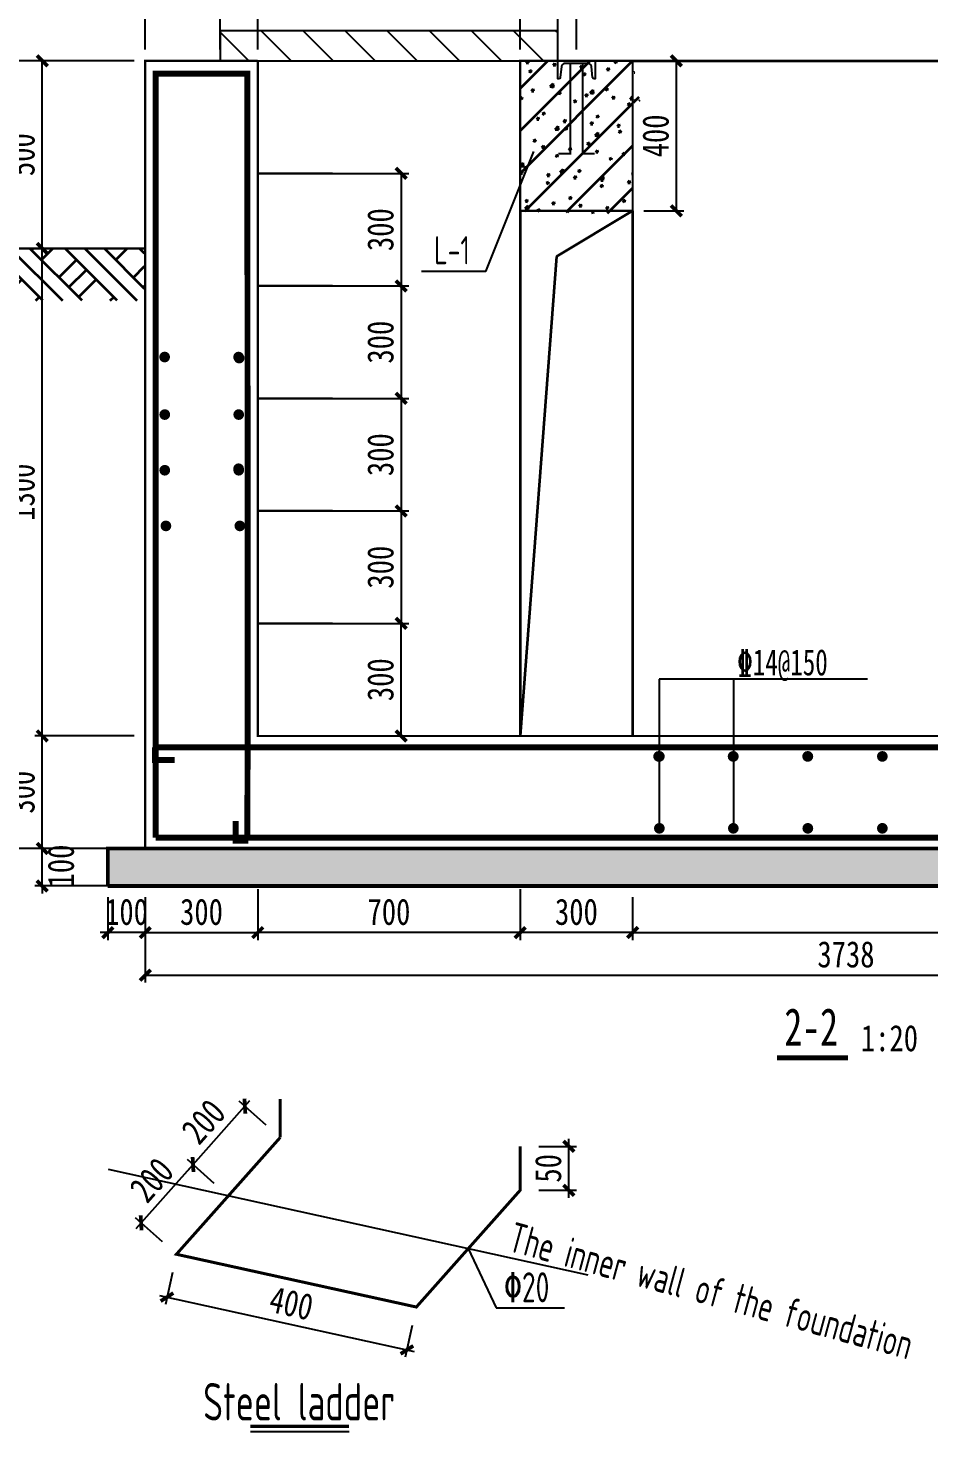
# Model space of a CAD drawing. Header units: millimetres. Extents: x 32496 to 166256, y 3504 to 23939.
# Drawn here: x 107902 to 110305, y 18010 to 21753 of the extents above; entities that cross this region are included whole.
import ezdxf
from ezdxf.enums import TextEntityAlignment as Align

# ---------------------------------------------------------------- set-up
doc = ezdxf.new("R2010")
doc.units = ezdxf.units.MM
doc.header["$PDSIZE"] = -5
doc.linetypes.add('DASHED2', pattern=[9.525, 6.35, -3.175])
doc.layers.get('0').update_dxf_attribs({"lineweight": 35})
doc.layers.get('Defpoints').update_dxf_attribs({"lineweight": 18})
doc.layers.add('01', color=7, linetype='Continuous', lineweight=35)
doc.layers.add('Text', color=7, linetype='Continuous', lineweight=15)
for name, color, linetype in [('010', 6, 'Continuous'), ('DIM_LEAD', 3, 'Continuous'), ('PUB_DIM', 3, 'Continuous'), ('PUB_TEXT', 7, 'Continuous'), ('SIGN', 7, 'Continuous'), ('图名', 253, 'Continuous'), ('钢筋标注', 253, 'Continuous')]:
    doc.layers.add(name, color=color, linetype=linetype)
doc.styles.add('HZ', font='', dxfattribs={"width": 0.7})
doc.styles.add('HZ5(标注-说明)', font='tssdeng.shx', dxfattribs={"width": 0.7, "bigfont": 'tssdchn.shx'})
doc.styles.add('TSSD_Dimension', font='tssdeng.shx', dxfattribs={"width": 0.7, "bigfont": 'hztxt.shx'})
doc.styles.add('TSSD_Rein', font='Tssdeng.shx', dxfattribs={"width": 0.7, "bigfont": 'tssdchn.shx'})
doc.styles.add('新宋体样式', font='simsun.ttc', dxfattribs={"width": 0.8})
doc.styles.add('汉字', font='simsun.ttc', dxfattribs={"width": 0.7})
doc.styles.get('HZ').set_extended_font_data('宋体')
doc.dimstyles.new('1', dxfattribs={"dimscale": 20, "dimtxt": 3.5, "dimasz": 1, "dimexe": 1, "dimexo": 1.5, "dimgap": 1, "dimtad": 1, "dimdec": 0, "dimzin": 0, "dimdsep": 46, "dimtxsty": '汉字', "dimblk": 'ARCHTICK', "dimcen": 0.09, "dimclrd": 3, "dimclre": 3, "dimclrt": 256, "dimadec": 0, "dimazin": 0, "dimtfac": 1, "dimtdec": 0, "dimtix": 1, "dimtmove": 2, "dimatfit": 2, "dimfxl": 1, "dimtolj": 1, "dimtzin": 0, "dimarcsym": 0})
doc.dimstyles.new('TSSD_50_1', dxfattribs={"dimscale": 20, "dimtxt": 3.5, "dimasz": 1, "dimexe": 1, "dimexo": 2.5, "dimgap": 1, "dimtad": 1, "dimdec": 0, "dimlfac": 50, "dimzin": 0, "dimdsep": 46, "dimtxsty": 'TSSD_Dimension', "dimblk": 'ARCHTICK', "dimcen": 0, "dimdle": 1, "dimclrt": 7, "dimadec": 0, "dimazin": 0, "dimtfac": 1, "dimtdec": 0, "dimtix": 1, "dimtmove": 2, "dimatfit": 3, "dimfxl": 1, "dimtolj": 1, "dimtzin": 0, "dimarcsym": 0})

# ---------------------------------------------------------------- blocks, each defined once
blk = doc.blocks.new('_ArchTick')
at = {"color": 0, "linetype": 'ByBlock'}
blk.add_lwpolyline([(-0.71, -0.71, 0.5, 0.5, 0), (0.71, 0.71, 0.5, 0.5, 0)], format="xyseb", dxfattribs=at)
blk = doc.blocks.new('*D5701')
at = {"color": 3, "lineweight": -2}
for p, q in [((108114.6, 19435.7), (108114.6, 19321.4)), ((108214.6, 19435.7), (108214.6, 19321.4)), ((108114.6, 19341.4), (108094.6, 19341.4)), ((108214.6, 19341.4), (108114.6, 19341.4)), ((108214.6, 19341.4), (108234.6, 19341.4))]:
    blk.add_line(p, q, dxfattribs=at)
at = {"layer": 'Defpoints', "color": 0}
for p in [(108114.6, 19465.7), (108214.6, 19465.7), (108114.6, 19341.4)]:
    blk.add_point(p, dxfattribs=at)
at = {"color": 3, "linetype": 'ByBlock', "lineweight": -2, "xscale": 20, "yscale": 20, "zscale": 20}
blk.add_blockref('_ArchTick', (108114.6, 19341.4), dxfattribs=at)
at = {"color": 3, "linetype": 'ByBlock', "lineweight": -2, "xscale": 20, "yscale": 20, "zscale": 20, "rotation": 180}
blk.add_blockref('_ArchTick', (108214.6, 19341.4), dxfattribs=at)
at = {"insert": (108164.6, 19396.4), "char_height": 70, "attachment_point": 5, "style": '新宋体样式'}
blk.add_mtext('\\A1;100', dxfattribs=at)
blk = doc.blocks.new('*D5702')
at = {"color": 3, "lineweight": -2}
for p, q in [((108214.6, 19435.7), (108214.6, 19321.4)), ((108514.6, 19457), (108514.6, 19321.4)), ((108214.6, 19341.4), (108514.6, 19341.4))]:
    blk.add_line(p, q, dxfattribs=at)
at = {"layer": 'Defpoints', "color": 0}
for p in [(108214.6, 19465.7), (108514.6, 19487), (108514.6, 19341.4)]:
    blk.add_point(p, dxfattribs=at)
at = {"color": 3, "linetype": 'ByBlock', "lineweight": -2, "xscale": 20, "yscale": 20, "zscale": 20, "rotation": 180}
blk.add_blockref('_ArchTick', (108214.6, 19341.4), dxfattribs=at)
at = {"color": 3, "linetype": 'ByBlock', "lineweight": -2, "xscale": 20, "yscale": 20, "zscale": 20}
blk.add_blockref('_ArchTick', (108514.6, 19341.4), dxfattribs=at)
at = {"insert": (108364.6, 19396.4), "char_height": 70, "attachment_point": 5, "style": '新宋体样式'}
blk.add_mtext('\\A1;300', dxfattribs=at)
blk = doc.blocks.new('*D5703')
at = {"color": 3, "lineweight": -2}
for p, q in [((108514.6, 19435.7), (108514.6, 19321.4)), ((109214.6, 19435.7), (109214.6, 19321.4)), ((109214.6, 19341.4), (108514.6, 19341.4))]:
    blk.add_line(p, q, dxfattribs=at)
at = {"layer": 'Defpoints', "color": 0}
for p in [(108514.6, 19465.7), (109214.6, 19465.7), (108514.6, 19341.4)]:
    blk.add_point(p, dxfattribs=at)
at = {"color": 3, "linetype": 'ByBlock', "lineweight": -2, "xscale": 20, "yscale": 20, "zscale": 20, "rotation": 180}
blk.add_blockref('_ArchTick', (108514.6, 19341.4), dxfattribs=at)
at = {"color": 3, "linetype": 'ByBlock', "lineweight": -2, "xscale": 20, "yscale": 20, "zscale": 20}
blk.add_blockref('_ArchTick', (109214.6, 19341.4), dxfattribs=at)
at = {"insert": (108864.6, 19396.4), "char_height": 70, "attachment_point": 5, "style": '新宋体样式'}
blk.add_mtext('\\A1;700', dxfattribs=at)
blk = doc.blocks.new('*D5704')
at = {"color": 3, "lineweight": -2}
for p, q in [((109214.6, 19457), (109214.6, 19321.4)), ((109514.6, 19435.7), (109514.6, 19321.4)), ((109514.6, 19341.4), (109214.6, 19341.4))]:
    blk.add_line(p, q, dxfattribs=at)
at = {"layer": 'Defpoints', "color": 0}
for p in [(109214.6, 19487), (109514.6, 19465.7), (109214.6, 19341.4)]:
    blk.add_point(p, dxfattribs=at)
at = {"color": 3, "linetype": 'ByBlock', "lineweight": -2, "xscale": 20, "yscale": 20, "zscale": 20, "rotation": 180}
blk.add_blockref('_ArchTick', (109214.6, 19341.4), dxfattribs=at)
at = {"color": 3, "linetype": 'ByBlock', "lineweight": -2, "xscale": 20, "yscale": 20, "zscale": 20}
blk.add_blockref('_ArchTick', (109514.6, 19341.4), dxfattribs=at)
at = {"insert": (109364.6, 19396.4), "char_height": 70, "attachment_point": 5, "style": '新宋体样式'}
blk.add_mtext('\\A1;300', dxfattribs=at)
blk = doc.blocks.new('*D5705')
at = {"color": 3, "lineweight": -2}
for p, q in [((109514.6, 19435.7), (109514.6, 19321.4)), ((111652.6, 19435.7), (111652.6, 19321.4)), ((109514.6, 19341.4), (111652.6, 19341.4))]:
    blk.add_line(p, q, dxfattribs=at)
at = {"layer": 'Defpoints', "color": 0}
for p in [(109514.6, 19465.7), (111652.6, 19465.7), (111652.6, 19341.4)]:
    blk.add_point(p, dxfattribs=at)
at = {"color": 3, "linetype": 'ByBlock', "lineweight": -2, "xscale": 20, "yscale": 20, "zscale": 20, "rotation": 180}
blk.add_blockref('_ArchTick', (109514.6, 19341.4), dxfattribs=at)
at = {"color": 3, "linetype": 'ByBlock', "lineweight": -2, "xscale": 20, "yscale": 20, "zscale": 20}
blk.add_blockref('_ArchTick', (111652.6, 19341.4), dxfattribs=at)
at = {"insert": (110583.6, 19396.4), "char_height": 70, "attachment_point": 5, "style": '新宋体样式'}
blk.add_mtext('\\A1;2138', dxfattribs=at)
blk = doc.blocks.new('*D5708')
at = {"color": 3, "lineweight": -2}
for p, q in [((108214.6, 19435.7), (108214.6, 19208)), ((111952.6, 19435.7), (111952.6, 19208)), ((108214.6, 19228), (111952.6, 19228))]:
    blk.add_line(p, q, dxfattribs=at)
at = {"layer": 'Defpoints', "color": 0}
for p in [(108214.6, 19465.7), (111952.6, 19465.7), (111952.6, 19228)]:
    blk.add_point(p, dxfattribs=at)
at = {"color": 3, "linetype": 'ByBlock', "lineweight": -2, "xscale": 20, "yscale": 20, "zscale": 20, "rotation": 180}
blk.add_blockref('_ArchTick', (108214.6, 19228), dxfattribs=at)
at = {"color": 3, "linetype": 'ByBlock', "lineweight": -2, "xscale": 20, "yscale": 20, "zscale": 20}
blk.add_blockref('_ArchTick', (111952.6, 19228), dxfattribs=at)
at = {"insert": (110083.6, 19283), "char_height": 70, "attachment_point": 5, "style": '新宋体样式'}
blk.add_mtext('\\A1;3738', dxfattribs=at)
blk = doc.blocks.new('*D5713')
at = {"color": 3, "lineweight": -2}
for p, q in [((107939.9, 19565.7), (107939.9, 19585.7)), ((108184.6, 19565.7), (107919.9, 19565.7)), ((107939.9, 19465.7), (107939.9, 19565.7)), ((108184.6, 19465.7), (107919.9, 19465.7)), ((107939.9, 19465.7), (107939.9, 19445.7))]:
    blk.add_line(p, q, dxfattribs=at)
at = {"layer": 'Defpoints', "color": 0}
for p in [(107939.9, 19565.7), (108214.6, 19565.7), (108214.6, 19465.7)]:
    blk.add_point(p, dxfattribs=at)
at = {"color": 3, "linetype": 'ByBlock', "lineweight": -2, "xscale": 20, "yscale": 20, "zscale": 20}
for p, rotation in [((107939.9, 19565.7), 270), ((107939.9, 19465.7), 90)]:
    blk.add_blockref('_ArchTick', p, dxfattribs=dict(at, rotation=rotation))
at = {"insert": (107989.8, 19518.9), "char_height": 70, "attachment_point": 5, "rotation": 90, "style": '新宋体样式'}
blk.add_mtext('\\A1;100', dxfattribs=at)
blk = doc.blocks.new('*D5714')
at = {"color": 3, "lineweight": -2}
for p, q in [((108184.6, 19865.7), (107919.9, 19865.7)), ((107939.9, 19565.7), (107939.9, 19865.7)), ((108184.6, 19565.7), (107919.9, 19565.7))]:
    blk.add_line(p, q, dxfattribs=at)
at = {"layer": 'Defpoints', "color": 0}
for p in [(107939.9, 19865.7), (108214.6, 19865.7), (108214.6, 19565.7)]:
    blk.add_point(p, dxfattribs=at)
at = {"color": 3, "linetype": 'ByBlock', "lineweight": -2, "xscale": 20, "yscale": 20, "zscale": 20}
for p, rotation in [((107939.9, 19865.7), 90), ((107939.9, 19565.7), 270)]:
    blk.add_blockref('_ArchTick', p, dxfattribs=dict(at, rotation=rotation))
at = {"insert": (107884.9, 19715.7), "char_height": 70, "attachment_point": 5, "rotation": 90, "style": '新宋体样式'}
blk.add_mtext('\\A1;300', dxfattribs=at)
blk = doc.blocks.new('*D5715')
at = {"color": 3, "lineweight": -2}
for p, q in [((108184.6, 21165.7), (107919.9, 21165.7)), ((107939.9, 19865.7), (107939.9, 21165.7)), ((108184.6, 19865.7), (107919.9, 19865.7))]:
    blk.add_line(p, q, dxfattribs=at)
at = {"layer": 'Defpoints', "color": 0}
for p in [(107939.9, 21165.7), (108214.6, 21165.7), (108214.6, 19865.7)]:
    blk.add_point(p, dxfattribs=at)
at = {"color": 3, "linetype": 'ByBlock', "lineweight": -2, "xscale": 20, "yscale": 20, "zscale": 20}
for p, rotation in [((107939.9, 21165.7), 90), ((107939.9, 19865.7), 270)]:
    blk.add_blockref('_ArchTick', p, dxfattribs=dict(at, rotation=rotation))
at = {"insert": (107884.9, 20515.7), "char_height": 70, "attachment_point": 5, "rotation": 90, "style": '新宋体样式'}
blk.add_mtext('\\A1;1300', dxfattribs=at)
blk = doc.blocks.new('*D5716')
at = {"color": 3, "lineweight": -2}
for p, q in [((108184.6, 21665.7), (107919.9, 21665.7)), ((107939.9, 21165.7), (107939.9, 21665.7)), ((108184.6, 21165.7), (107919.9, 21165.7))]:
    blk.add_line(p, q, dxfattribs=at)
at = {"layer": 'Defpoints', "color": 0}
for p in [(107939.9, 21665.7), (108214.6, 21665.7), (108214.6, 21165.7)]:
    blk.add_point(p, dxfattribs=at)
at = {"color": 3, "linetype": 'ByBlock', "lineweight": -2, "xscale": 20, "yscale": 20, "zscale": 20}
for p, rotation in [((107939.9, 21665.7), 90), ((107939.9, 21165.7), 270)]:
    blk.add_blockref('_ArchTick', p, dxfattribs=dict(at, rotation=rotation))
at = {"insert": (107884.9, 21415.7), "char_height": 70, "attachment_point": 5, "rotation": 90, "style": '新宋体样式'}
blk.add_mtext('\\A1;500', dxfattribs=at)
blk = doc.blocks.new('*D5718')
at = {"color": 3, "lineweight": -2}
for p, q in [((109364.6, 21695.7), (109364.6, 21856.4)), ((111802.6, 21836.4), (109364.6, 21836.4)), ((111802.6, 21718.7), (111802.6, 21856.4))]:
    blk.add_line(p, q, dxfattribs=at)
at = {"layer": 'Defpoints', "color": 0}
for p in [(109364.6, 21836.4), (111802.6, 21688.7), (109364.6, 21665.7)]:
    blk.add_point(p, dxfattribs=at)
at = {"color": 3, "linetype": 'ByBlock', "lineweight": -2, "xscale": 20, "yscale": 20, "zscale": 20, "rotation": 180}
blk.add_blockref('_ArchTick', (109364.6, 21836.4), dxfattribs=at)
at = {"color": 3, "linetype": 'ByBlock', "lineweight": -2, "xscale": 20, "yscale": 20, "zscale": 20}
blk.add_blockref('_ArchTick', (111802.6, 21836.4), dxfattribs=at)
at = {"insert": (110583.6, 21891.4), "char_height": 70, "attachment_point": 5, "style": '新宋体样式'}
blk.add_mtext('\\A1;2438', dxfattribs=at)
blk = doc.blocks.new('*D5719')
at = {"color": 3, "lineweight": -2}
for p, q in [((109314.6, 21695.7), (109314.6, 21856.4)), ((109364.6, 21836.4), (109314.6, 21836.4)), ((109364.6, 21695.7), (109364.6, 21856.4))]:
    blk.add_line(p, q, dxfattribs=at)
at = {"layer": 'Defpoints', "color": 0}
for p in [(109314.6, 21836.4), (109314.6, 21665.7), (109364.6, 21665.7)]:
    blk.add_point(p, dxfattribs=at)
at = {"color": 3, "linetype": 'ByBlock', "lineweight": -2, "xscale": 20, "yscale": 20, "zscale": 20, "rotation": 180}
blk.add_blockref('_ArchTick', (109314.6, 21836.4), dxfattribs=at)
at = {"color": 3, "linetype": 'ByBlock', "lineweight": -2, "xscale": 20, "yscale": 20, "zscale": 20}
blk.add_blockref('_ArchTick', (109364.6, 21836.4), dxfattribs=at)
at = {"insert": (109339.6, 21955.8), "char_height": 70, "attachment_point": 5, "style": '新宋体样式'}
blk.add_mtext('\\A1;50', dxfattribs=at)
blk = doc.blocks.new('*D5720')
at = {"color": 3, "lineweight": -2}
for p, q in [((108514.6, 21695.7), (108514.6, 21856.4)), ((109214.6, 21836.4), (108514.6, 21836.4)), ((109214.6, 21695.7), (109214.6, 21856.4))]:
    blk.add_line(p, q, dxfattribs=at)
at = {"layer": 'Defpoints', "color": 0}
for p in [(108514.6, 21836.4), (108514.6, 21665.7), (109214.6, 21665.7)]:
    blk.add_point(p, dxfattribs=at)
at = {"color": 3, "linetype": 'ByBlock', "lineweight": -2, "xscale": 20, "yscale": 20, "zscale": 20, "rotation": 180}
blk.add_blockref('_ArchTick', (108514.6, 21836.4), dxfattribs=at)
at = {"color": 3, "linetype": 'ByBlock', "lineweight": -2, "xscale": 20, "yscale": 20, "zscale": 20}
blk.add_blockref('_ArchTick', (109214.6, 21836.4), dxfattribs=at)
at = {"insert": (108864.6, 21891.4), "char_height": 70, "attachment_point": 5, "style": '新宋体样式'}
blk.add_mtext('\\A1;700', dxfattribs=at)
blk = doc.blocks.new('*D5721')
at = {"color": 3, "lineweight": -2}
for p, q in [((108214.6, 21695.7), (108214.6, 21856.4)), ((108414.6, 21836.4), (108214.6, 21836.4)), ((108414.6, 21695.7), (108414.6, 21856.4))]:
    blk.add_line(p, q, dxfattribs=at)
at = {"layer": 'Defpoints', "color": 0}
for p in [(108214.6, 21836.4), (108214.6, 21665.7), (108414.6, 21665.7)]:
    blk.add_point(p, dxfattribs=at)
at = {"color": 3, "linetype": 'ByBlock', "lineweight": -2, "xscale": 20, "yscale": 20, "zscale": 20, "rotation": 180}
blk.add_blockref('_ArchTick', (108214.6, 21836.4), dxfattribs=at)
at = {"color": 3, "linetype": 'ByBlock', "lineweight": -2, "xscale": 20, "yscale": 20, "zscale": 20}
blk.add_blockref('_ArchTick', (108414.6, 21836.4), dxfattribs=at)
at = {"insert": (108314.6, 21891.4), "char_height": 70, "attachment_point": 5, "style": '新宋体样式'}
blk.add_mtext('\\A1;200', dxfattribs=at)
blk = doc.blocks.new('*D5722')
at = {"color": 3, "lineweight": -2}
for p, q in [((108184.6, 21665.7), (107780.5, 21665.7)), ((107800.5, 21665.7), (107800.5, 19565.7)), ((108184.6, 19565.7), (107780.5, 19565.7))]:
    blk.add_line(p, q, dxfattribs=at)
at = {"layer": 'Defpoints', "color": 0}
for p in [(108214.6, 21665.7), (107800.5, 19565.7), (108214.6, 19565.7)]:
    blk.add_point(p, dxfattribs=at)
at = {"color": 3, "linetype": 'ByBlock', "lineweight": -2, "xscale": 20, "yscale": 20, "zscale": 20}
for p, rotation in [((107800.5, 21665.7), 90), ((107800.5, 19565.7), 270)]:
    blk.add_blockref('_ArchTick', p, dxfattribs=dict(at, rotation=rotation))
at = {"insert": (107745.5, 20615.7), "char_height": 70, "attachment_point": 5, "rotation": 90, "style": '新宋体样式'}
blk.add_mtext('\\A1;2100', dxfattribs=at)
blk = doc.blocks.new('*D5724')
at = {"color": 3, "lineweight": -2}
for p, q in [((108644.6, 20765.7), (108917.2, 20765.7)), ((108897.2, 20765.7), (108897.2, 20465.7)), ((108644.6, 20465.7), (108917.2, 20465.7))]:
    blk.add_line(p, q, dxfattribs=at)
at = {"layer": 'Defpoints', "color": 0}
for p in [(108614.6, 20765.7), (108614.6, 20465.7), (108897.2, 20465.7)]:
    blk.add_point(p, dxfattribs=at)
at = {"color": 3, "linetype": 'ByBlock', "lineweight": -2, "xscale": 20, "yscale": 20, "zscale": 20}
for p, rotation in [((108897.2, 20765.7), 90), ((108897.2, 20465.7), 270)]:
    blk.add_blockref('_ArchTick', p, dxfattribs=dict(at, rotation=rotation))
at = {"insert": (108842.2, 20615.7), "char_height": 70, "attachment_point": 5, "rotation": 90, "style": '新宋体样式'}
blk.add_mtext('\\A1;300', dxfattribs=at)
blk = doc.blocks.new('*D5725')
at = {"color": 3, "lineweight": -2}
for p, q in [((108644.6, 20465.7), (108917.2, 20465.7)), ((108897.2, 20465.7), (108897.2, 20165.7)), ((108644.6, 20165.7), (108917.2, 20165.7))]:
    blk.add_line(p, q, dxfattribs=at)
at = {"layer": 'Defpoints', "color": 0}
for p in [(108614.6, 20465.7), (108614.6, 20165.7), (108897.2, 20165.7)]:
    blk.add_point(p, dxfattribs=at)
at = {"color": 3, "linetype": 'ByBlock', "lineweight": -2, "xscale": 20, "yscale": 20, "zscale": 20}
for p, rotation in [((108897.2, 20465.7), 90), ((108897.2, 20165.7), 270)]:
    blk.add_blockref('_ArchTick', p, dxfattribs=dict(at, rotation=rotation))
at = {"insert": (108842.2, 20315.7), "char_height": 70, "attachment_point": 5, "rotation": 90, "style": '新宋体样式'}
blk.add_mtext('\\A1;300', dxfattribs=at)
blk = doc.blocks.new('*D5726')
at = {"color": 3, "lineweight": -2}
for p, q in [((108644.6, 21365.7), (108917.2, 21365.7)), ((108897.2, 21365.7), (108897.2, 21065.7)), ((108644.6, 21065.7), (108917.2, 21065.7))]:
    blk.add_line(p, q, dxfattribs=at)
at = {"layer": 'Defpoints', "color": 0}
for p in [(108614.6, 21365.7), (108614.6, 21065.7), (108897.2, 21065.7)]:
    blk.add_point(p, dxfattribs=at)
at = {"color": 3, "linetype": 'ByBlock', "lineweight": -2, "xscale": 20, "yscale": 20, "zscale": 20}
for p, rotation in [((108897.2, 21365.7), 90), ((108897.2, 21065.7), 270)]:
    blk.add_blockref('_ArchTick', p, dxfattribs=dict(at, rotation=rotation))
at = {"insert": (108842.2, 21215.7), "char_height": 70, "attachment_point": 5, "rotation": 90, "style": '新宋体样式'}
blk.add_mtext('\\A1;300', dxfattribs=at)
blk = doc.blocks.new('*D5727')
at = {"color": 3, "lineweight": -2}
for p, q in [((108414.6, 21836.4), (108394.6, 21836.4)), ((108414.6, 21695.7), (108414.6, 21856.4)), ((108414.6, 21836.4), (108514.6, 21836.4)), ((108514.6, 21695.7), (108514.6, 21856.4)), ((108514.6, 21836.4), (108534.6, 21836.4))]:
    blk.add_line(p, q, dxfattribs=at)
at = {"layer": 'Defpoints', "color": 0}
for p in [(108514.6, 21836.4), (108414.6, 21665.7), (108514.6, 21665.7)]:
    blk.add_point(p, dxfattribs=at)
at = {"color": 3, "linetype": 'ByBlock', "lineweight": -2, "xscale": 20, "yscale": 20, "zscale": 20}
blk.add_blockref('_ArchTick', (108414.6, 21836.4), dxfattribs=at)
at = {"color": 3, "linetype": 'ByBlock', "lineweight": -2, "xscale": 20, "yscale": 20, "zscale": 20, "rotation": 180}
blk.add_blockref('_ArchTick', (108514.6, 21836.4), dxfattribs=at)
at = {"insert": (108464.6, 21891.4), "char_height": 70, "attachment_point": 5, "style": '新宋体样式'}
blk.add_mtext('\\A1;100', dxfattribs=at)
blk = doc.blocks.new('*D5728')
at = {"color": 3, "lineweight": -2}
for p, q in [((109214.6, 21836.4), (109194.6, 21836.4)), ((109214.6, 21695.7), (109214.6, 21856.4)), ((109214.6, 21836.4), (109314.6, 21836.4)), ((109314.6, 21695.7), (109314.6, 21856.4)), ((109314.6, 21836.4), (109334.6, 21836.4))]:
    blk.add_line(p, q, dxfattribs=at)
at = {"layer": 'Defpoints', "color": 0}
for p in [(109314.6, 21836.4), (109214.6, 21665.7), (109314.6, 21665.7)]:
    blk.add_point(p, dxfattribs=at)
at = {"color": 3, "linetype": 'ByBlock', "lineweight": -2, "xscale": 20, "yscale": 20, "zscale": 20}
blk.add_blockref('_ArchTick', (109214.6, 21836.4), dxfattribs=at)
at = {"color": 3, "linetype": 'ByBlock', "lineweight": -2, "xscale": 20, "yscale": 20, "zscale": 20, "rotation": 180}
blk.add_blockref('_ArchTick', (109314.6, 21836.4), dxfattribs=at)
at = {"insert": (109264.6, 21891.4), "char_height": 70, "attachment_point": 5, "style": '新宋体样式'}
blk.add_mtext('\\A1;100', dxfattribs=at)
blk = doc.blocks.new('*D5754')
at = {"color": 3, "lineweight": -2}
for p, q in [((109544.6, 21665.7), (109651.1, 21665.7)), ((109631.1, 21665.7), (109631.1, 21265.7)), ((109544.6, 21265.7), (109651.1, 21265.7))]:
    blk.add_line(p, q, dxfattribs=at)
at = {"layer": 'Defpoints', "color": 0}
for p in [(109514.6, 21665.7), (109514.6, 21265.7), (109631.1, 21265.7)]:
    blk.add_point(p, dxfattribs=at)
at = {"color": 3, "linetype": 'ByBlock', "lineweight": -2, "xscale": 20, "yscale": 20, "zscale": 20}
for p, rotation in [((109631.1, 21665.7), 90), ((109631.1, 21265.7), 270)]:
    blk.add_blockref('_ArchTick', p, dxfattribs=dict(at, rotation=rotation))
at = {"insert": (109576.1, 21465.7), "char_height": 70, "attachment_point": 5, "rotation": 90, "style": '新宋体样式'}
blk.add_mtext('\\A1;400', dxfattribs=at)
blk = doc.blocks.new('*D5755')
at = {"layer": 'Defpoints', "color": 0}
for p in [(108297.7, 18483.6), (108937.7, 18342.9), (108912.5, 18228.7)]:
    blk.add_point(p, dxfattribs=at)
at = {"layer": '钢筋标注', "color": 0, "lineweight": -2}
for p, q in [((108286.9, 18434.8), (108268.2, 18349.8)), ((108253, 18373.7), (108932.1, 18224.4)), ((108926.9, 18294.1), (108908.2, 18209.1))]:
    blk.add_line(p, q, dxfattribs=at)
at = {"layer": '钢筋标注', "color": 0, "linetype": 'ByBlock', "lineweight": -2, "xscale": 20, "yscale": 20, "zscale": 20}
for p, rotation in [((108272.5, 18369.4), 167.601120922405), ((108912.5, 18228.7), 347.6011209224049)]:
    blk.add_blockref('_ArchTick', p, dxfattribs=dict(at, rotation=rotation))
at = {"layer": '钢筋标注', "color": 7, "lineweight": -3, "insert": (108604.3, 18352.7), "char_height": 70, "attachment_point": 5, "rotation": 347.6011, "style": '新宋体样式'}
blk.add_mtext('\\A1;400', dxfattribs=at)
blk = doc.blocks.new('*D5756')
at = {"layer": 'Defpoints', "color": 0}
for p in [(108342, 18723), (108436.1, 18639.3), (108297.7, 18483.6)]:
    blk.add_point(p, dxfattribs=at)
at = {"layer": '钢筋标注', "color": 0, "lineweight": -2}
for p, q in [((108190.3, 18552.4), (108355.3, 18738)), ((108398.7, 18672.6), (108327, 18736.3)), ((108260.3, 18516.9), (108188.6, 18580.6))]:
    blk.add_line(p, q, dxfattribs=at)
at = {"layer": '钢筋标注', "color": 0, "linetype": 'ByBlock', "lineweight": -2, "xscale": 20, "yscale": 20, "zscale": 20}
for p, rotation in [((108342, 18723), 48.35618400831074), ((108203.5, 18567.3), 228.3561840083107)]:
    blk.add_blockref('_ArchTick', p, dxfattribs=dict(at, rotation=rotation))
at = {"layer": '钢筋标注', "color": 7, "lineweight": -3, "insert": (108231.7, 18681.7), "char_height": 70, "attachment_point": 5, "rotation": 48.3562, "style": '新宋体样式'}
blk.add_mtext('\\A1;200', dxfattribs=at)
blk = doc.blocks.new('*D5757')
at = {"layer": 'Defpoints', "color": 0}
for p in [(108480.4, 18878.7), (108574.6, 18795), (108436.1, 18639.3)]:
    blk.add_point(p, dxfattribs=at)
at = {"layer": '钢筋标注', "color": 0, "lineweight": -2}
for p, q in [((108328.7, 18708.1), (108493.7, 18893.7)), ((108537.2, 18828.3), (108465.5, 18892)), ((108398.7, 18672.6), (108327, 18736.3))]:
    blk.add_line(p, q, dxfattribs=at)
at = {"layer": '钢筋标注', "color": 0, "linetype": 'ByBlock', "lineweight": -2, "xscale": 20, "yscale": 20, "zscale": 20}
for p, rotation in [((108480.4, 18878.7), 48.35618400852516), ((108342, 18723), 228.3561840085252)]:
    blk.add_blockref('_ArchTick', p, dxfattribs=dict(at, rotation=rotation))
at = {"layer": '钢筋标注', "color": 7, "lineweight": -3, "insert": (108370.1, 18837.4), "char_height": 70, "attachment_point": 5, "rotation": 48.3562, "style": '新宋体样式'}
blk.add_mtext('\\A1;200', dxfattribs=at)
blk = doc.blocks.new('*D5758')
at = {"layer": 'Defpoints', "color": 0}
for p in [(109214.6, 18771.3), (109344.5, 18771.3), (109214.6, 18654.3)]:
    blk.add_point(p, dxfattribs=at)
at = {"layer": '钢筋标注', "color": 0, "lineweight": -2}
for p, q in [((109344.5, 18634.3), (109344.5, 18791.3)), ((109264.6, 18771.3), (109364.5, 18771.3)), ((109264.6, 18654.3), (109364.5, 18654.3))]:
    blk.add_line(p, q, dxfattribs=at)
at = {"layer": '钢筋标注', "color": 0, "linetype": 'ByBlock', "lineweight": -2, "xscale": 20, "yscale": 20, "zscale": 20}
for p, rotation in [((109344.5, 18771.3), 90), ((109344.5, 18654.3), 270)]:
    blk.add_blockref('_ArchTick', p, dxfattribs=dict(at, rotation=rotation))
at = {"layer": '钢筋标注', "color": 7, "lineweight": -3, "insert": (109289.5, 18712.8), "char_height": 70, "attachment_point": 5, "rotation": 90, "style": '新宋体样式'}
blk.add_mtext('\\A1;50', dxfattribs=at)
blk = doc.blocks.new('*D5774')
at = {"color": 3, "lineweight": -2}
for p, q in [((108644.6, 21065.7), (108917.2, 21065.7)), ((108897.2, 21065.7), (108897.2, 20765.7)), ((108644.6, 20765.7), (108917.2, 20765.7))]:
    blk.add_line(p, q, dxfattribs=at)
at = {"layer": 'Defpoints', "color": 0}
for p in [(108614.6, 21065.7), (108614.6, 20765.7), (108897.2, 20765.7)]:
    blk.add_point(p, dxfattribs=at)
at = {"color": 3, "linetype": 'ByBlock', "lineweight": -2, "xscale": 20, "yscale": 20, "zscale": 20}
for p, rotation in [((108897.2, 21065.7), 90), ((108897.2, 20765.7), 270)]:
    blk.add_blockref('_ArchTick', p, dxfattribs=dict(at, rotation=rotation))
at = {"insert": (108842.2, 20915.7), "char_height": 70, "attachment_point": 5, "rotation": 90, "style": '新宋体样式'}
blk.add_mtext('\\A1;300', dxfattribs=at)
blk = doc.blocks.new('*D5785')
at = {"color": 3, "lineweight": -2}
for p, q in [((108644.6, 20165.7), (108917.2, 20165.7)), ((108897.2, 19865.7), (108897.2, 20165.7)), ((108644.6, 19865.7), (108917.2, 19865.7))]:
    blk.add_line(p, q, dxfattribs=at)
at = {"layer": 'Defpoints', "color": 0}
for p in [(108614.6, 20165.7), (108897.2, 20165.7), (108614.6, 19865.7)]:
    blk.add_point(p, dxfattribs=at)
at = {"color": 3, "linetype": 'ByBlock', "lineweight": -2, "xscale": 20, "yscale": 20, "zscale": 20}
for p, rotation in [((108897.2, 20165.7), 90), ((108897.2, 19865.7), 270)]:
    blk.add_blockref('_ArchTick', p, dxfattribs=dict(at, rotation=rotation))
at = {"insert": (108842.2, 20015.7), "char_height": 70, "attachment_point": 5, "rotation": 90, "style": '新宋体样式'}
blk.add_mtext('\\A1;300', dxfattribs=at)

msp = doc.modelspace()

# ---------------------------------------------------------------- hatches: boundary and pattern name
at = {"lineweight": -2}
h = msp.add_hatch(dxfattribs=at)
h.set_pattern_fill('ANSI31', color=256, scale=50, style=0)
h.set_pattern_definition([(135, (984441.08, -41795.614), (56.126601, 56.126601), [])])
h.paths.add_polyline_path([(109314.612, 21745.667), (108414.612, 21745.667), (108414.612, 21665.667), (109314.612, 21665.667)])
h = msp.add_hatch()
h.set_pattern_fill('ARMOREDW', color=256, scale=10)
h.set_pattern_definition([(50, (109214.61, 21365.67), (71.726, -6.275), [7.5, -82.5]), (355, (109214.61, 21365.67), (-13.875, 75.219), [6, -66]), (100.451, (109220.59, 21365.144), (57.851, 68.944), [6.374, -70.114]), (46.184, (109214.61, 21385.67), (106.724, -16.552), [11.25, -123.75]), (96.636, (109223.51, 21384.29), (93.466, 97.412), [9.56, -105.171]), (351.184, (109214.61, 21385.67), (93.466, 97.412), [9, -99]), (21, (109224.61, 21380.67), (59.691, -40.262), [7.5, -82.5]), (326, (109224.61, 21380.67), (24.332, 72.515), [6, -66]), (71.451, (109229.586, 21377.31), (84.022, 32.253), [6.374, -70.114]), (45, (109214.61, 21365.67), (-56.569, 56.569), [])])
edge = h.paths.add_edge_path()
edge.add_line((109514.612, 21513.098), (109514.612, 21515.667))
edge.add_line((109514.612, 21545.667), (109514.612, 21257.545))
edge.add_line((109514.612, 21257.545), (109214.612, 21265.667))
edge.add_line((109214.612, 21265.667), (109214.612, 21665.667))
edge.add_line((109214.612, 21665.667), (109514.612, 21665.667))
edge.add_line((109520.009, 21628.211), (109522.013, 21665.667))
edge.add_line((109514.612, 21511.894), (109541.114, 21515.667))
edge.add_line((109541.114, 21515.667), (109514.612, 21665.667))
h = msp.add_hatch()
h.set_pattern_fill('AR-CONC', color=256, scale=20)
h.set_pattern_definition([(50, (-82925.2, -208758.5), (3643.693, -318.782), [381, -4191]), (355, (-82925, -208758.5), (-704.87, 3821.137), [304.8, -3352.81]), (100.4514, (-82621.5, -208785), (2938.825, 3502.355), [323.8, -3561.805]), (46.1842, (-82925, -207742.5), (5421.58, -840.847), [571.5, -6286.5]), (96.6356, (-82473.4, -207812.6), (4748.08, 4948.52), [485.7, -5342.71]), (351.1842, (-82925, -207742.5), (4748.08, 4948.52), [457.2, -5029.19]), (21, (-82417.2, -207996.5), (3032.288, -2045.304), [381, -4191]), (326, (-82417, -207996.5), (1236.04, 3683.76), [304.8, -3352.8]), (71.4514, (-82164.5, -208167), (4268.33, 1638.455), [323.8, -3561.8]), (37.5, (-82925.2, -208758.5), (61.772, 1691.101), [0, -3312.16, 0, -3403.6, 0, -3365.5]), (7.5, (-82925.2, -208758.5), (1336.393, 2003.611), [0, -1940.56, 0, -3235.96, 0, -1282.7]), (327.5, (-84058, -208758.5), (2711.812, -114.575), [0, -1270, 0, -3962.4, 0, -5257.8]), (317.5, (-84566, -208758.5), (2962.584, 508.53), [0, -1651, 0, -2631.44, 0, -3733.8])])
h.paths.add_polyline_path([(111814.612, 21515.667), (111814.612, 21365.667), (112114.612, 21365.667), (112114.612, 21665.667), (112014.612, 21665.667), (112014.612, 21617.667), (112011.963, 21617.667, -0.38531359), (112007.784, 21621.449), (112004.828, 21651.013, 0.38531359), (111996.37, 21658.667), (111932.855, 21658.667, 0.38531359), (111924.397, 21651.013), (111921.44, 21621.449, -0.38531359), (111917.261, 21617.667), (111914.612, 21617.667), (111914.612, 21665.667), (111814.612, 21665.667), (109848.612, 21665.667), (109748.612, 21665.667), (109748.612, 21617.667), (109745.963, 21617.667, -0.38531359), (109741.784, 21621.449), (109738.828, 21651.013, 0.38531359), (109730.37, 21658.667), (109666.855, 21658.667, 0.38531359), (109658.397, 21651.013), (109655.44, 21621.449, -0.38531359), (109651.261, 21617.667), (109648.612, 21617.667), (109648.612, 21665.667), (109548.612, 21665.667), (109548.612, 21365.667), (109848.612, 21365.667), (109848.612, 21515.667)])
h.paths.add_polyline_path([(109957.229, 21440.013), (109957.229, 21591.321), (109865.691, 21591.321), (109865.691, 21440.013)], flags=25)
h = msp.add_hatch()
h.set_pattern_fill('夯实土壤', color=256, scale=25, style=0)
h.set_pattern_definition([(135, (208875.46, 28486.79), (99.3485, 99.3485), []), (135, (208822.96, 28486.79), (99.3485, 99.3485), []), (135, (208770.46, 28486.79), (99.3485, 99.3485), []), (45, (208875.46, 28486.79), (99.3485, -99.3485), [66.25, -74.25]), (45, (208849.21, 28513.04), (99.3485, -99.3485), [66.25, -74.25]), (45, (208822.96, 28539.29), (99.3485, -99.3485), [66.25, -74.25])])
h.paths.add_polyline_path([(108212.927, 21165.667), (107605.847, 21165.667), (107605.847, 21026.532), (108212.927, 21026.532)])
for points in [[(108280.679, 20876.027, 1), (108251.901, 20876.027, 1)], [(108477.918, 20876.027, 1), (108449.14, 20876.027, 1)], [(108479.467, 20873.334, 1), (108450.689, 20873.334, 1)], [(108252.229, 20722.628, -1), (108281.007, 20722.628, -1)], [(108449.469, 20722.628, -1), (108478.247, 20722.628, -1)], [(108252.229, 20574.2, -1), (108281.007, 20574.2, -1)], [(108477.918, 20578.266, 1), (108449.14, 20578.266, 1)], [(108449.469, 20574.2, -1), (108478.247, 20574.2, -1)], [(108255.276, 20425.772, -1), (108284.054, 20425.772, -1)], [(108452.515, 20425.772, -1), (108481.293, 20425.772, -1)], [(109569.439, 19811.123, -1), (109598.217, 19811.123, -1)], [(109571.522, 19811.124, -1), (109600.3, 19811.124, -1)], [(109768.147, 19811.123, -1), (109796.925, 19811.123, -1)], [(109768.762, 19811.124, -1), (109797.54, 19811.124, -1)], [(109966.906, 19811.123, -1), (109995.684, 19811.123, -1)], [(109967.47, 19811.124, -1), (109996.248, 19811.124, -1)], [(110166.229, 19811.124, -1), (110195.007, 19811.124, -1)], [(109571.522, 19619.409, -1), (109600.3, 19619.409, -1)], [(109768.762, 19619.409, -1), (109797.54, 19619.409, -1)], [(109967.47, 19619.409, -1), (109996.248, 19619.409, -1)], [(110166.229, 19619.409, -1), (110195.007, 19619.409, -1)]]:
    msp.add_hatch(color=1).paths.add_polyline_path(points)
h = msp.add_hatch()
h.set_pattern_fill('AN33C', color=256, scale=200, style=0)
h.set_pattern_definition([(50, (-83259.18, -208658.48), (143.452037, -12.550427), [15, -165]), (355, (-83259.18, -208658.48), (-27.75027, 150.43843), [12, -132]), (100.4514, (-83247.22, -208659.53), (115.701876, 137.88791), [12.74804, -140.22842]), (46.1842, (-83259.18, -208618.48), (213.44821, -33.1038), [22.5, -247.5]), (96.6356, (-83241.39, -208621.24), (186.93254, 194.82357), [19.12206, -210.3426]), (351.1842, (-83259.18, -208618.48), (186.93239, 194.82372), [18, -198]), (21, (-83239.18, -208628.48), (119.38141, -80.52378), [15, -165]), (326, (-83239.18, -208628.48), (48.66307, 145.03001), [12, -132]), (71.4514, (-83229.23, -208635.19), (168.044526, 64.5061), [12.74804, -140.22842]), (37.5, (-83259.177, -208658.48), (2.431971, 66.578771), [0, -130.4, 0, -134, 0, -132.5]), (7.5, (-83259.18, -208658.48), (52.613907, 78.882342), [0, -76.4, 0, -127.4, 0, -50.5]), (327.5, (-83303.777, -208658.48), (106.764487, -4.510974), [0, -50, 0, -156, 0, -207]), (317.5, (-83323.78, -208658.48), (116.637234, 20.020996), [0, -65, 0, -103.6, 0, -147])])
h.paths.add_polyline_path([(108214.612, 19565.667), (108114.612, 19565.667), (108114.612, 19465.667), (111880.612, 19465.667), (111880.612, 19565.667), (111780.612, 19565.667)])

# ---------------------------------------------------------------- linework, layer by layer
for p, q in [((109314.612, 21745.667), (108414.612, 21745.667)), ((108414.612, 21745.667), (108414.612, 21665.667)), ((109314.612, 21665.667), (109314.612, 21745.667)), ((109214.612, 21665.667), (109314.612, 21665.667))]:
    msp.add_line(p, q, dxfattribs=at)
msp.add_line((109514.612, 21665.667), (111654.742, 21665.667))
at = {"lineweight": -3, "ltscale": 2.5}
for p, q in [((109076.106, 18498.648), (109150.507, 18340.696)), ((109150.507, 18340.696), (109333.132, 18340.696))]:
    msp.add_line(p, q, dxfattribs=at)
at = {"lineweight": -3}
msp.add_line((108758.145, 18009.935), (108495.023, 18009.935), dxfattribs=at)
at = {"lineweight": -2}
msp.add_lwpolyline([(109314.612, 21745.667), (108414.612, 21745.667), (108414.612, 21665.667), (109314.612, 21665.667)], close=True, dxfattribs=at)
for points, const_width in [([(108514.612, 21665.667), (108214.612, 21665.667), (108214.612, 19565.667)], 6), ([(109214.612, 19865.667), (108514.612, 19865.667), (108514.612, 21665.667)], 6), ([(111652.612, 21665.667), (111652.612, 19865.667), (109214.612, 19865.667)], 6), ([(109514.612, 21665.667), (109214.612, 21665.667)], 6), ([(108214.612, 21165.667), (107450.005, 21165.667)], 6), ([(108214.612, 19565.667), (108114.612, 19565.667), (108114.612, 19465.667)], 10), ([(111952.612, 19565.667), (108214.612, 19565.667)], 10), ([(108114.612, 19465.667), (112052.612, 19465.667)], 10)]:
    msp.add_lwpolyline(points, dxfattribs=dict(const_width=const_width))
at = {"color": 1}
for points, const_width in [([(108487.505, 19965.567), (108487.14, 21631.858), (108242.084, 21631.858), (108242.382, 21604.172)], 15.939), ([(109348.146, 21658.667), (109348.146, 21418.428), (109316.175, 21418.428)], 5), ([(109381.078, 21658.667), (109381.078, 21418.428), (109413.049, 21418.428)], 5), ([(108242.382, 19965.667), (108242.382, 21604.172), (108242.382, 21604.172), (108242.382, 21604.172)], 15.939), ([(108242.382, 19594.457), (108242.382, 19965.667)], 15.939), ([(108487.14, 19586.422), (108487.505, 19965.567)], 15.939), ([(108240.1, 19835.528), (108240.1, 19801.658), (108292.897, 19801.658)], 15.939), ([(111929.797, 19835.528), (108240.1, 19835.528)], 15.939), ([(111483.492, 19835.528), (108242.093, 19835.528)], 15.939), ([(108489.881, 19586.422), (108456.012, 19586.422), (108456.012, 19639.218)], 15.939), ([(111483.492, 19594.457), (108242.093, 19594.457)], 15.939), ([(111929.797, 19594.457), (108242.093, 19594.457)], 15.939)]:
    msp.add_lwpolyline(points, dxfattribs=dict(at, const_width=const_width))
at = {"color": 4, "lineweight": -2}
msp.add_lwpolyline([(109414.612, 21665.667), (109414.612, 21617.667), (109411.963, 21617.667, -0.38531359), (109407.784, 21621.449), (109404.828, 21651.013, 0.38531359), (109396.37, 21658.667), (109332.855, 21658.667, 0.38531359), (109324.397, 21651.013), (109321.44, 21621.449, -0.38531359), (109317.261, 21617.667), (109314.612, 21617.667), (109314.612, 21665.667), (109414.612, 21665.667)], format="xyb", dxfattribs=at)
at = {"lineweight": -3, "const_width": 9}
msp.add_lwpolyline([(108758.145, 18024.86), (108495.023, 18024.86)], dxfattribs=at)
at = {"layer": '01'}
for p, q in [((109214.612, 21265.667), (109214.612, 19865.667)), ((109514.612, 21265.667), (109311.114, 21143.849)), ((109514.612, 21265.667), (109514.612, 19865.667)), ((109311.114, 21143.849), (109214.612, 19865.667))]:
    msp.add_line(p, q, dxfattribs=at)
at = {"layer": '01', "const_width": 6}
for points in [[(109514.612, 21665.667), (109514.612, 21265.667), (109214.612, 21265.667), (109214.612, 21665.667), (109514.612, 21665.667)], [(108514.612, 21365.667), (108714.612, 21365.667)], [(108514.612, 21065.667), (108714.612, 21065.667)], [(108514.612, 20765.667), (108714.612, 20765.667)], [(108514.612, 20465.667), (108714.612, 20465.667)], [(108514.612, 20165.667), (108714.612, 20165.667)]]:
    msp.add_lwpolyline(points, dxfattribs=at)
at = {"layer": '010', "color": 7, "linetype": 'DASHED2', "lineweight": -3, "ltscale": 300}
msp.add_line((109396.106, 18428.298), (108116.106, 18709.698), dxfattribs=at)
at = {"layer": '010', "color": 7, "linetype": 'Continuous', "lineweight": -3, "const_width": 8}
for points in [[(108574.556, 18795.048), (108574.556, 18897.648)], [(108574.556, 18795.048), (108297.656, 18483.648), (108937.656, 18342.948), (109214.556, 18654.348), (109214.556, 18771.348)]]:
    msp.add_lwpolyline(points, dxfattribs=at)
at = {"layer": 'DIM_LEAD'}
for q in [(109251.114, 21423.849), (108951.114, 21103.849)]:
    msp.add_line((109123.41, 21103.849), q, dxfattribs=at)
at = {"layer": 'PUB_DIM'}
for p, q in [((110140.8, 20016.795), (109585.189, 20016.795)), ((109585.189, 20016.795), (109585.189, 19618.097)), ((109783.306, 20016.795), (109783.306, 19618.663))]:
    msp.add_line(p, q, dxfattribs=at)
at = {"layer": '图名', "lineweight": -3, "const_width": 14}
msp.add_lwpolyline([(110089.359, 19007.341), (109899.897, 19007.341)], dxfattribs=at)

# ---------------------------------------------------------------- texts
at = {"style": '汉字', "width": 0.7}
msp.add_text('\x8414@150', height=70, dxfattribs=at).set_placement((109793.024, 20027.208))
at = {"lineweight": -3, "style": 'HZ5(标注-说明)', "width": 0.7}
msp.add_text('The inner wall of the foundation', height=80, rotation=344.794617, dxfattribs=at).set_placement((109199.458, 18570.387), align=Align.TOP_LEFT)
msp.add_text('\x8220', height=80, dxfattribs=at).set_placement((109171.382, 18435.579), align=Align.TOP_LEFT)
at = {"layer": 'PUB_TEXT', "style": 'HZ5(标注-说明)', "width": 0.7}
msp.add_text('L-1', height=75, dxfattribs=at).set_placement((108985.08, 21123.383))
at = {"layer": 'SIGN', "linetype": 'Continuous', "lineweight": -3, "ltscale": 0.01, "style": 'HZ', "width": 0.7}
msp.add_text('2-2', height=100, dxfattribs=at).set_placement((109919.31, 19039.858))
at = {"layer": 'SIGN', "linetype": 'Continuous', "lineweight": -3, "ltscale": 0.01, "style": 'TSSD_Rein', "width": 0.7}
msp.add_text('Steel ladder', height=100, dxfattribs=at).set_placement((108625.333, 18040.405), align=Align.CENTER)
at = {"layer": 'Text', "lineweight": -3, "ltscale": 99, "style": '新宋体样式', "width": 0.8}
msp.add_text('1:20', height=70, dxfattribs=at).set_placement((110199.634, 19025.025), align=Align.CENTER)

# ---------------------------------------------------------------- dimensions: what is measured, and where the dimension line sits
for base, p1, p2, angle, picture, middle, dimtype in [((109314.612, 21836.411), (109364.612, 21665.667), (109314.612, 21665.667), 180, '*D5719', (109339.612, 21955.826), 160), ((107939.934, 19565.667), (108214.612, 19465.667), (108214.612, 19565.667), 90, '*D5713', (107989.802, 19518.9), 161)]:
    dim = msp.add_linear_dim(base=base, p1=p1, p2=p2, angle=angle, dimstyle='1', override={"dimtxsty": '新宋体样式'})
    dim.commit()
    dim.dimension.update_dxf_attribs({"geometry": picture, "text_midpoint": middle, "dimtype": dimtype})
for base, p1, p2, angle, picture, middle in [((108214.612, 21836.411), (108414.612, 21665.667), (108214.612, 21665.667), 180, '*D5721', (108314.612, 21891.411)), ((108514.612, 21836.411), (109214.612, 21665.667), (108514.612, 21665.667), 180, '*D5720', (108864.612, 21891.411)), ((109364.612, 21836.411), (111802.612, 21688.667), (109364.612, 21665.667), 180, '*D5718', (110583.612, 21891.411)), ((107800.496, 19565.667), (108214.612, 21665.667), (108214.612, 19565.667), 90, '*D5722', (107745.496, 20615.667)), ((109631.114, 21265.667), (109514.612, 21665.667), (109514.612, 21265.667), 90, '*D5754', (109576.114, 21465.667)), ((108897.152, 21065.667), (108614.612, 21365.667), (108614.612, 21065.667), 90, '*D5726', (108842.152, 21215.667)), ((108897.152, 20765.667), (108614.612, 21065.667), (108614.612, 20765.667), 90, '*D5774', (108842.152, 20915.667)), ((108897.152, 20465.667), (108614.612, 20765.667), (108614.612, 20465.667), 90, '*D5724', (108842.152, 20615.667)), ((108897.152, 20165.667), (108614.612, 20465.667), (108614.612, 20165.667), 90, '*D5725', (108842.152, 20315.667)), ((108897.152, 20165.667), (108614.612, 19865.667), (108614.612, 20165.667), 270, '*D5785', (108842.152, 20015.667)), ((108114.612, 19341.379), (108214.612, 19465.667), (108114.612, 19465.667), 180, '*D5701', (108164.612, 19396.379)), ((108514.612, 19341.379), (109214.612, 19465.667), (108514.612, 19465.667), 180, '*D5703', (108864.612, 19396.379)), ((109214.612, 19341.379), (109514.612, 19465.667), (109214.612, 19486.977), 180, '*D5704', (109364.612, 19396.379))]:
    dim = msp.add_linear_dim(base=base, p1=p1, p2=p2, angle=angle, dimstyle='1', override={"dimtxsty": '新宋体样式'})
    dim.commit()
    dim.dimension.update_dxf_attribs({"geometry": picture, "text_midpoint": middle})
for base, p1, p2, picture, middle in [((108514.612, 21836.411), (108414.612, 21665.667), (108514.612, 21665.667), '*D5727', (108464.612, 21891.411)), ((109314.612, 21836.411), (109214.612, 21665.667), (109314.612, 21665.667), '*D5728', (109264.612, 21891.411)), ((108514.612, 19341.379), (108214.612, 19465.667), (108514.612, 19486.977), '*D5702', (108364.612, 19396.379)), ((111952.612, 19228.043), (108214.612, 19465.667), (111952.612, 19465.667), '*D5708', (110083.612, 19283.043)), ((111652.612, 19341.379), (109514.612, 19465.667), (111652.612, 19465.667), '*D5705', (110583.612, 19396.379))]:
    dim = msp.add_linear_dim(base=base, p1=p1, p2=p2, dimstyle='1', override={"dimtxsty": '新宋体样式'})
    dim.commit()
    dim.dimension.update_dxf_attribs({"geometry": picture, "text_midpoint": middle})
for p1, p2, picture, middle in [((108214.612, 21165.667), (108214.612, 21665.667), '*D5716', (107884.934, 21415.667)), ((108214.612, 19865.667), (108214.612, 21165.667), '*D5715', (107884.934, 20515.667)), ((108214.612, 19565.667), (108214.612, 19865.667), '*D5714', (107884.934, 19715.667))]:
    dim = msp.add_aligned_dim(p1=p1, p2=p2, distance=274.678, dimstyle='1', override={"dimtxsty": '新宋体样式'})
    dim.commit()
    dim.dimension.update_dxf_attribs({"geometry": picture, "text_midpoint": middle})
at = {"layer": '钢筋标注', "lineweight": -3}
for base, p1, p2, angle, text, picture, middle in [((108480.445, 18878.732), (108436.106, 18639.348), (108574.556, 18795.048), 228.356184, '200', '*D5757', (108370.119, 18837.429)), ((109344.479, 18771.348), (109214.556, 18654.348), (109214.556, 18771.348), 90, '50', '*D5758', (109289.479, 18712.848))]:
    dim = msp.add_linear_dim(base=base, p1=p1, p2=p2, angle=angle, text=text, dimstyle='TSSD_50_1', override={"dimtxsty": '新宋体样式'}, dxfattribs=at)
    dim.commit()
    dim.dimension.update_dxf_attribs({"geometry": picture, "text_midpoint": middle})
for p2, distance, text, picture, middle in [((108436.106, 18639.348), 125.936, '200', '*D5756', (108231.669, 18681.729)), ((108937.656, 18342.948), -117.008, '400', '*D5755', (108604.342, 18352.736))]:
    dim = msp.add_aligned_dim(p1=(108297.656, 18483.648), p2=p2, distance=distance, text=text, dimstyle='TSSD_50_1', override={"dimtxsty": '新宋体样式'}, dxfattribs=at)
    dim.commit()
    dim.dimension.update_dxf_attribs({"geometry": picture, "text_midpoint": middle})

doc.saveas('drawing.dxf')
